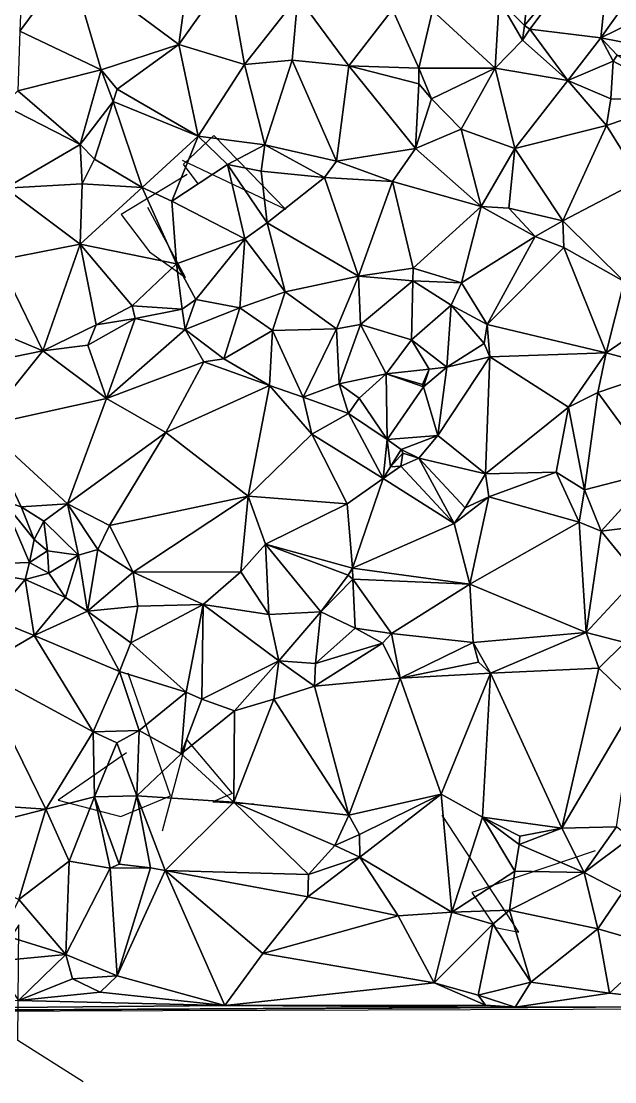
# Model space of a CAD drawing. Header units: metres. Extents: x -15 to 15, y -15.8 to 15.
# Drawn here: x -4.28 to 3.01, y -15.83 to -2.83 of the extents above; entities that cross this region are included whole.
import ezdxf

# ---------------------------------------------------------------- set-up
doc = ezdxf.new("R2010")
doc.units = ezdxf.units.M
doc.layers.add('CRACKS', color=1, linetype='Continuous')
doc.layers.add('STREET_MESH', color=7, linetype='Continuous')

msp = doc.modelspace()

# ---------------------------------------------------------------- linework, layer by layer
at = {"layer": 'CRACKS'}
for points in [[(-2.107, -4.822, 0.1), (-2.284, -4.582, 0.1), (-1.913, -4.23, 0.1), (-1.028, -5.136, 0.1), (-2.298, -4.538, 0.1)], [(-2.242, -4.709, 0.1), (-3.048, -5.198, 0.1), (-2.701, -5.655, 0.1), (-2.26, -5.973, 0.1), (-2.724, -5.113, 0.1)], [(-2.986, -11.799, 0.1), (-3.823, -12.378, 0.1), (-3.055, -12.581, 0.1), (-2.446, -12.325, 0.1), (-2.962, -10.821, 0.1)], [(-2.543, -12.757, 0.1), (-2.246, -11.64, 0.1), (-1.688, -12.299, 0.1), (-1.925, -12.398, 0.1), (-1.421, -12.423, 0.1)], [(2.766, -13.002, 0.1), (1.253, -13.511, 0.1), (1.544, -13.94, 0.1), (1.829, -13.998, 0.1), (0.888, -12.563, 0.1)], [(-3.517, -15.832, 0.1), (-4.319, -15.325, 0.1), (-4.306, -13.907, 0.1), (-4.589, -14.349, 0.1), (-4.783, -13.945, 0.1)]]:
    msp.add_polyline3d(points, dxfattribs=at)
at = {"layer": 'STREET_MESH'}
for points in [[(1.896, -2.883), (2.053, -1.365), (1.585, -2.567)], [(2.053, -1.365), (1.896, -2.883), (2.985, -1.569)], [(2.834, -3.032), (3.901, -1.531), (2.985, -1.569)], [(2.834, -3.032), (4.506, -2.21), (3.901, -1.531)], [(1.896, -2.883), (1.962, -2.925), (2.985, -1.569)], [(1.962, -2.925), (2.834, -3.032), (2.985, -1.569)], [(-2.342, -3.115), (-2.151, -1.719), (-3.681, -2.121)], [(-2.151, -1.719), (-2.342, -3.115), (-1.735, -2.255)], [(-3.681, -2.121), (-4.292, -2.953), (-3.296, -3.425)], [(-4.277, -2.536), (-4.292, -2.953), (-3.681, -2.121)], [(-2.342, -3.115), (-3.681, -2.121), (-3.296, -3.425)], [(4.506, -2.21), (2.834, -3.032), (4.06, -3.272)], [(-2.342, -3.115), (-1.538, -3.358), (-1.735, -2.255)], [(-1.538, -3.358), (-0.884, -2.527), (-1.735, -2.255)], [(-0.884, -2.527), (-1.538, -3.358), (-0.95, -3.307)], [(-0.257, -3.378), (-0.884, -2.527), (-0.95, -3.307)], [(-0.884, -2.527), (-0.257, -3.378), (0.28, -2.685)], [(1.585, -2.567), (0.771, -2.697), (1.539, -3.403)], [(1.874, -3.062), (1.585, -2.567), (1.539, -3.403)], [(1.874, -3.062), (1.896, -2.883), (1.585, -2.567)], [(-0.257, -3.378), (0.601, -3.406), (0.28, -2.685)], [(0.601, -3.406), (0.771, -2.697), (0.28, -2.685)], [(0.771, -2.697), (0.601, -3.406), (1.539, -3.403)], [(-4.292, -2.953), (-4.315, -3.682), (-3.296, -3.425)], [(1.896, -2.883), (1.874, -3.062), (1.962, -2.925)], [(1.874, -3.062), (2.429, -3.556), (1.962, -2.925)], [(2.429, -3.556), (2.834, -3.032), (1.962, -2.925)], [(-3.097, -3.661), (-2.342, -3.115), (-3.296, -3.425)], [(-2.342, -3.115), (-3.097, -3.661), (-2.107, -4.239)], [(-1.538, -3.358), (-2.342, -3.115), (-2.107, -4.239)], [(2.429, -3.556), (1.874, -3.062), (1.539, -3.403)], [(2.429, -3.556), (2.986, -3.321), (2.834, -3.032)], [(2.834, -3.032), (3.033, -3.244), (4.06, -3.272)], [(2.986, -3.321), (3.033, -3.244), (2.834, -3.032)], [(3.033, -3.244), (2.986, -3.321), (3.858, -3.784)], [(-1.289, -4.343), (-1.538, -3.358), (-2.107, -4.239)], [(-1.538, -3.358), (-1.289, -4.343), (-0.95, -3.307)], [(-1.289, -4.343), (-0.409, -4.545), (-0.95, -3.307)], [(-0.409, -4.545), (-0.257, -3.378), (-0.95, -3.307)], [(-0.257, -3.378), (-0.409, -4.545), (0.561, -4.391)], [(0.6, -3.598), (-0.257, -3.378), (0.561, -4.391)], [(0.6, -3.598), (0.601, -3.406), (-0.257, -3.378)], [(2.986, -3.321), (2.429, -3.556), (2.957, -3.781)], [(3.858, -3.784), (2.986, -3.321), (2.957, -3.781)], [(-4.315, -3.682), (-3.554, -4.339), (-3.296, -3.425)], [(-3.554, -4.339), (-3.149, -3.812), (-3.296, -3.425)], [(-3.149, -3.812), (-3.097, -3.661), (-3.296, -3.425)], [(0.6, -3.598), (0.758, -3.782), (0.601, -3.406)], [(0.601, -3.406), (0.758, -3.782), (1.539, -3.403)], [(0.758, -3.782), (1.12, -4.154), (1.539, -3.403)], [(1.12, -4.154), (1.781, -4.391), (1.539, -3.403)], [(1.781, -4.391), (2.429, -3.556), (1.539, -3.403)], [(0.758, -3.782), (0.6, -3.598), (0.561, -4.391)], [(2.904, -4.107), (2.429, -3.556), (1.781, -4.391)], [(2.429, -3.556), (2.904, -4.107), (2.957, -3.781)], [(-4.315, -3.682), (-4.491, -3.859), (-3.554, -4.339)], [(-3.097, -3.661), (-3.149, -3.812), (-2.107, -4.239)], [(-3.554, -4.339), (-4.491, -3.859), (-4.467, -4.877)], [(-3.149, -3.812), (-3.554, -4.339), (-3.375, -4.522)], [(-2.793, -4.866), (-3.149, -3.812), (-3.375, -4.522)], [(-3.149, -3.812), (-2.793, -4.866), (-2.107, -4.239)], [(1.12, -4.154), (0.758, -3.782), (0.561, -4.391)], [(2.904, -4.107), (3.858, -3.784), (2.957, -3.781)], [(3.858, -3.784), (2.904, -4.107), (3.322, -4.778)], [(1.12, -4.154), (0.561, -4.391), (1.365, -5.101)], [(1.781, -4.391), (1.12, -4.154), (1.365, -5.101)], [(2.367, -5.277), (2.904, -4.107), (1.781, -4.391)], [(2.904, -4.107), (2.367, -5.277), (3.322, -4.778)], [(-2.793, -4.866), (-2.43, -5.037), (-2.107, -4.239)], [(-2.43, -5.037), (-1.744, -4.585), (-2.107, -4.239)], [(-1.744, -4.585), (-1.289, -4.343), (-2.107, -4.239)], [(-3.526, -4.822), (-3.554, -4.339), (-4.467, -4.877)], [(-3.554, -4.339), (-3.526, -4.822), (-3.375, -4.522)], [(-1.744, -4.585), (-1.332, -4.667), (-1.289, -4.343)], [(-1.332, -4.667), (-0.556, -4.744), (-1.289, -4.343)], [(-0.556, -4.744), (-0.409, -4.545), (-1.289, -4.343)], [(-0.409, -4.545), (0.278, -4.796), (0.561, -4.391)], [(0.561, -4.391), (0.278, -4.796), (1.365, -5.101)], [(1.705, -5.121), (1.781, -4.391), (1.365, -5.101)], [(1.705, -5.121), (2.367, -5.277), (1.781, -4.391)], [(-3.526, -4.822), (-2.793, -4.866), (-3.375, -4.522)], [(-0.409, -4.545), (-0.556, -4.744), (0.278, -4.796)], [(-1.531, -5.499), (-1.744, -4.585), (-2.43, -5.037)], [(-1.744, -4.585), (-1.26, -5.303), (-1.332, -4.667)], [(-1.26, -5.303), (-1.744, -4.585), (-1.531, -5.499)], [(-1.332, -4.667), (-1.26, -5.303), (-0.556, -4.744)], [(-0.556, -4.744), (-1.26, -5.303), (-0.139, -5.956)], [(-0.556, -4.744), (-0.139, -5.956), (0.278, -4.796)], [(-0.139, -5.956), (0.531, -5.855), (0.278, -4.796)], [(0.278, -4.796), (0.531, -5.855), (1.365, -5.101)], [(2.367, -5.277), (3.122, -6.021), (3.322, -4.778)], [(-4.467, -4.877), (-4.556, -5.757), (-3.552, -5.561)], [(-3.526, -4.822), (-4.467, -4.877), (-3.552, -5.561)], [(-2.793, -4.866), (-3.526, -4.822), (-3.552, -5.561)], [(-2.372, -5.803), (-2.793, -4.866), (-3.552, -5.561)], [(-2.43, -5.037), (-2.793, -4.866), (-2.372, -5.803)], [(-1.531, -5.499), (-2.43, -5.037), (-2.372, -5.803)], [(0.531, -5.855), (1.124, -6.036), (1.365, -5.101)], [(1.124, -6.036), (2.03, -5.469), (1.365, -5.101)], [(2.03, -5.469), (1.705, -5.121), (1.365, -5.101)], [(2.367, -5.277), (1.705, -5.121), (2.03, -5.469)], [(-1.038, -6.146), (-1.26, -5.303), (-1.531, -5.499)], [(-1.26, -5.303), (-1.038, -6.146), (-0.139, -5.956)], [(2.382, -5.605), (2.367, -5.277), (2.03, -5.469)], [(2.367, -5.277), (2.382, -5.605), (3.122, -6.021)], [(-4.556, -5.757), (-4.01, -6.869), (-3.552, -5.561)], [(-4.01, -6.869), (-3.356, -6.55), (-3.552, -5.561)], [(-2.913, -6.318), (-2.372, -5.803), (-3.552, -5.561)], [(-3.356, -6.55), (-2.913, -6.318), (-3.552, -5.561)], [(-2.134, -6.241), (-1.531, -5.499), (-2.372, -5.803)], [(-2.134, -6.241), (-1.595, -6.345), (-1.531, -5.499)], [(-1.595, -6.345), (-1.038, -6.146), (-1.531, -5.499)], [(2.03, -5.469), (1.124, -6.036), (1.439, -6.547)], [(2.382, -5.605), (2.03, -5.469), (1.439, -6.547)], [(2.899, -6.893), (2.382, -5.605), (1.439, -6.547)], [(2.382, -5.605), (2.899, -6.893), (3.122, -6.021)], [(-4.01, -6.869), (-4.556, -5.757), (-4.697, -6.586)], [(-2.913, -6.318), (-2.302, -6.359), (-2.372, -5.803)], [(-2.302, -6.359), (-2.134, -6.241), (-2.372, -5.803)], [(-1.038, -6.146), (-0.408, -6.6), (-0.139, -5.956)], [(-0.408, -6.6), (-0.114, -6.549), (-0.139, -5.956)], [(0.529, -6.014), (0.531, -5.855), (-0.139, -5.956)], [(-0.114, -6.549), (0.529, -6.014), (-0.139, -5.956)], [(0.531, -5.855), (0.529, -6.014), (1.124, -6.036)], [(-0.114, -6.549), (0.512, -6.736), (0.529, -6.014)], [(0.512, -6.736), (1, -6.312), (0.529, -6.014)], [(0.529, -6.014), (1, -6.312), (1.124, -6.036)], [(1.124, -6.036), (1, -6.312), (1.439, -6.547)], [(2.899, -6.893), (3.603, -6.413), (3.122, -6.021)], [(-2.134, -6.241), (-2.302, -6.359), (-2.264, -6.609)], [(-1.595, -6.345), (-2.134, -6.241), (-2.264, -6.609)], [(-1.038, -6.146), (-1.595, -6.345), (-1.193, -6.623)], [(-1.038, -6.146), (-1.193, -6.623), (-0.408, -6.6)], [(-3.356, -6.55), (-2.876, -6.473), (-2.913, -6.318)], [(-2.876, -6.473), (-2.302, -6.359), (-2.913, -6.318)], [(-2.302, -6.359), (-2.876, -6.473), (-2.264, -6.609)], [(-1.595, -6.345), (-2.264, -6.609), (-1.791, -6.969)], [(-1.193, -6.623), (-1.595, -6.345), (-1.791, -6.969)], [(1, -6.312), (0.512, -6.736), (0.946, -7.072)], [(1.402, -6.781), (1, -6.312), (0.946, -7.072)], [(1, -6.312), (1.402, -6.781), (1.439, -6.547)], [(-3.228, -7.453), (-2.876, -6.473), (-3.459, -6.801)], [(-2.876, -6.473), (-3.356, -6.55), (-3.459, -6.801)], [(-2.264, -6.609), (-2.876, -6.473), (-3.228, -7.453)], [(3.603, -6.413), (2.899, -6.893), (3.641, -7.094)], [(-4.733, -7.018), (-4.01, -6.869), (-4.697, -6.586)], [(-3.356, -6.55), (-4.01, -6.869), (-3.459, -6.801)], [(-2.037, -7.007), (-2.264, -6.609), (-3.228, -7.453)], [(-2.264, -6.609), (-2.037, -7.007), (-1.791, -6.969)], [(-1.193, -6.623), (-1.791, -6.969), (-1.23, -7.295)], [(-0.817, -7.44), (-1.193, -6.623), (-1.23, -7.295)], [(-1.193, -6.623), (-0.817, -7.44), (-0.408, -6.6)], [(-0.817, -7.44), (-0.377, -7.273), (-0.408, -6.6)], [(-0.377, -7.273), (-0.114, -6.549), (-0.408, -6.6)], [(0.202, -7.152), (-0.114, -6.549), (-0.377, -7.273)], [(0.512, -6.736), (-0.114, -6.549), (0.202, -7.152)], [(1.402, -6.781), (1.474, -6.945), (1.439, -6.547)], [(1.474, -6.945), (2.899, -6.893), (1.439, -6.547)], [(0.512, -6.736), (0.202, -7.152), (0.728, -7.095)], [(0.512, -6.736), (0.728, -7.095), (0.946, -7.072)], [(-4.749, -7.789), (-4.01, -6.869), (-4.733, -7.018)], [(-4.749, -7.789), (-3.228, -7.453), (-4.01, -6.869)], [(-4.01, -6.869), (-3.228, -7.453), (-3.459, -6.801)], [(1.474, -6.945), (1.402, -6.781), (0.946, -7.072)], [(-2.037, -7.007), (-3.228, -7.453), (-2.501, -7.871)], [(-2.037, -7.007), (-2.501, -7.871), (-1.23, -7.295)], [(-1.791, -6.969), (-2.037, -7.007), (-1.23, -7.295)], [(0.833, -7.907), (1.474, -6.945), (0.946, -7.072)], [(1.474, -6.945), (0.833, -7.907), (1.421, -8.377)], [(2.438, -7.563), (1.474, -6.945), (1.421, -8.377)], [(2.438, -7.563), (2.899, -6.893), (1.474, -6.945)], [(2.899, -6.893), (2.438, -7.563), (2.797, -7.381)], [(3.641, -7.094), (2.899, -6.893), (2.797, -7.381)], [(0.202, -7.152), (0.646, -7.285), (0.728, -7.095)], [(0.728, -7.095), (0.646, -7.285), (0.657, -7.311)], [(0.657, -7.311), (0.833, -7.907), (0.946, -7.072)], [(0.728, -7.095), (0.657, -7.311), (0.946, -7.072)], [(3.504, -8.351), (3.641, -7.094), (2.797, -7.381)], [(-0.377, -7.273), (-0.817, -7.44), (-0.26, -7.64)], [(-0.131, -7.452), (0.202, -7.152), (-0.377, -7.273)], [(-0.131, -7.452), (-0.377, -7.273), (-0.26, -7.64)], [(0.202, -7.152), (-0.131, -7.452), (0.215, -7.959)], [(0.646, -7.285), (0.202, -7.152), (0.657, -7.311)], [(0.657, -7.311), (0.202, -7.152), (0.215, -7.959)], [(-2.501, -7.871), (-1.492, -8.652), (-1.23, -7.295)], [(-1.492, -8.652), (-0.712, -7.892), (-1.23, -7.295)], [(-0.712, -7.892), (-0.817, -7.44), (-1.23, -7.295)], [(0.833, -7.907), (0.657, -7.311), (0.215, -7.959)], [(2.438, -7.563), (2.632, -8.573), (2.797, -7.381)], [(2.632, -8.573), (3.504, -8.351), (2.797, -7.381)], [(-4.749, -7.789), (-3.707, -8.747), (-3.228, -7.453)], [(-3.228, -7.453), (-3.707, -8.747), (-2.501, -7.871)], [(-0.817, -7.44), (-0.712, -7.892), (-0.26, -7.64)], [(-0.131, -7.452), (-0.26, -7.64), (0.215, -7.959)], [(-0.712, -7.892), (0.166, -8.434), (-0.26, -7.64)], [(-0.26, -7.64), (0.166, -8.434), (0.215, -7.959)], [(2.287, -8.357), (2.438, -7.563), (1.421, -8.377)], [(2.632, -8.573), (2.438, -7.563), (2.287, -8.357)], [(-4.749, -7.789), (-4.275, -8.785), (-3.707, -8.747)], [(-4.495, -8.708), (-4.275, -8.785), (-4.749, -7.789)], [(-3.707, -8.747), (-3.193, -9.01), (-2.501, -7.871)], [(-3.193, -9.01), (-1.492, -8.652), (-2.501, -7.871)], [(-0.276, -8.745), (-0.712, -7.892), (-1.492, -8.652)], [(-0.276, -8.745), (0.166, -8.434), (-0.712, -7.892)], [(0.386, -8.081), (0.833, -7.907), (0.215, -7.959)], [(0.833, -7.907), (0.386, -8.081), (0.6, -8.187)], [(0.833, -7.907), (0.6, -8.187), (1.421, -8.377)], [(0.166, -8.434), (0.254, -8.294), (0.215, -7.959)], [(0.254, -8.294), (0.386, -8.081), (0.215, -7.959)], [(0.254, -8.294), (0.407, -8.125), (0.386, -8.081)], [(0.407, -8.125), (0.254, -8.294), (0.382, -8.284)], [(0.6, -8.187), (0.407, -8.125), (0.382, -8.284)], [(1.037, -8.986), (0.6, -8.187), (0.382, -8.284)], [(0.386, -8.081), (0.407, -8.125), (0.6, -8.187)], [(0.6, -8.187), (1.171, -8.797), (1.421, -8.377)], [(1.037, -8.986), (1.171, -8.797), (0.6, -8.187)], [(0.166, -8.434), (1.037, -8.986), (0.382, -8.284)], [(0.254, -8.294), (0.166, -8.434), (0.382, -8.284)], [(-0.276, -8.745), (-0.213, -9.534), (0.166, -8.434)], [(0.166, -8.434), (-0.213, -9.534), (1.037, -8.986)], [(1.421, -8.377), (1.171, -8.797), (1.46, -8.66)], [(2.287, -8.357), (1.421, -8.377), (1.46, -8.66)], [(2.569, -8.971), (2.287, -8.357), (1.46, -8.66)], [(2.569, -8.971), (2.632, -8.573), (2.287, -8.357)], [(3.504, -8.351), (2.632, -8.573), (2.84, -9.082)], [(3.759, -8.968), (3.504, -8.351), (2.84, -9.082)], [(2.632, -8.573), (2.569, -8.971), (2.84, -9.082)], [(-4.495, -8.708), (-5.255, -9.503), (-4.172, -9.466)], [(-4.117, -9.182), (-4.495, -8.708), (-4.172, -9.466)], [(-4.275, -8.785), (-4.495, -8.708), (-4.117, -9.182)], [(-2.902, -9.583), (-1.492, -8.652), (-3.193, -9.01)], [(-2.902, -9.583), (-1.582, -9.579), (-1.492, -8.652)], [(-1.582, -9.579), (-1.279, -9.239), (-1.492, -8.652)], [(-1.279, -9.239), (-0.276, -8.745), (-1.492, -8.652)], [(1.037, -8.986), (1.227, -9.733), (1.46, -8.66)], [(1.171, -8.797), (1.037, -8.986), (1.46, -8.66)], [(1.227, -9.733), (2.569, -8.971), (1.46, -8.66)], [(-4.275, -8.785), (-3.998, -8.957), (-3.707, -8.747)], [(-4.275, -8.785), (-4.117, -9.182), (-3.998, -8.957)], [(-3.998, -8.957), (-3.573, -9.375), (-3.707, -8.747)], [(-3.707, -8.747), (-3.335, -9.306), (-3.193, -9.01)], [(-3.707, -8.747), (-3.573, -9.375), (-3.335, -9.306)], [(-0.276, -8.745), (-1.279, -9.239), (-0.213, -9.534)], [(-3.998, -8.957), (-4.117, -9.182), (-3.955, -9.322)], [(-3.573, -9.375), (-3.998, -8.957), (-3.955, -9.322)], [(2.569, -8.971), (1.227, -9.733), (2.655, -10.323)], [(2.569, -8.971), (2.655, -10.323), (2.84, -9.082)], [(3.294, -9.636), (3.759, -8.968), (2.84, -9.082)], [(-3.335, -9.306), (-2.902, -9.583), (-3.193, -9.01)], [(1.037, -8.986), (-0.213, -9.534), (1.227, -9.733)], [(2.655, -10.323), (3.294, -9.636), (2.84, -9.082)], [(-3.955, -9.322), (-4.117, -9.182), (-4.172, -9.466)], [(-3.936, -9.597), (-3.955, -9.322), (-4.172, -9.466)], [(-3.573, -9.375), (-3.955, -9.322), (-3.936, -9.597)], [(-3.335, -9.306), (-3.573, -9.375), (-3.462, -10.063)], [(-2.902, -9.583), (-3.335, -9.306), (-3.462, -10.063)], [(-1.279, -9.239), (-1.582, -9.579), (-1.237, -10.105)], [(-0.601, -10.07), (-1.279, -9.239), (-1.237, -10.105)], [(-1.279, -9.239), (-0.265, -9.619), (-0.213, -9.534)], [(-0.265, -9.619), (-1.279, -9.239), (-0.601, -10.07)], [(-5.255, -9.503), (-4.227, -9.672), (-4.172, -9.466)], [(-4.227, -9.672), (-3.936, -9.597), (-4.172, -9.466)], [(-3.573, -9.375), (-3.936, -9.597), (-3.731, -9.894)], [(-3.462, -10.063), (-3.573, -9.375), (-3.731, -9.894)], [(-4.227, -9.672), (-5.255, -9.503), (-4.635, -10.152)], [(-3.936, -9.597), (-4.227, -9.672), (-3.731, -9.894)], [(-2.902, -9.583), (-3.462, -10.063), (-2.845, -10.001)], [(-2.902, -9.583), (-2.044, -9.981), (-1.582, -9.579)], [(-2.044, -9.981), (-2.902, -9.583), (-2.845, -10.001)], [(-1.582, -9.579), (-2.044, -9.981), (-1.237, -10.105)], [(-0.265, -9.619), (-0.601, -10.07), (-0.209, -9.671)], [(-0.213, -9.534), (-0.265, -9.619), (-0.209, -9.671)], [(1.227, -9.733), (-0.213, -9.534), (-0.209, -9.671)], [(-4.115, -10.36), (-4.227, -9.672), (-4.635, -10.152)], [(-3.731, -9.894), (-4.227, -9.672), (-4.115, -10.36)], [(-0.601, -10.07), (-0.178, -10.269), (-0.209, -9.671)], [(0.268, -10.337), (1.227, -9.733), (-0.209, -9.671)], [(-0.178, -10.269), (0.268, -10.337), (-0.209, -9.671)], [(0.268, -10.337), (1.269, -10.446), (1.227, -9.733)], [(1.227, -9.733), (1.269, -10.446), (2.655, -10.323)], [(3.13, -10.446), (3.294, -9.636), (2.655, -10.323)], [(-3.462, -10.063), (-3.731, -9.894), (-4.115, -10.36)], [(-3.462, -10.063), (-2.931, -10.449), (-2.845, -10.001)], [(-2.931, -10.449), (-2.044, -9.981), (-2.845, -10.001)], [(-2.251, -11.054), (-2.044, -9.981), (-2.931, -10.449)], [(-2.044, -9.981), (-2.251, -11.054), (-2.062, -11.143)], [(-1.114, -10.67), (-2.044, -9.981), (-2.062, -11.143)], [(-2.044, -9.981), (-1.114, -10.67), (-1.237, -10.105)], [(-3.068, -10.802), (-3.462, -10.063), (-4.115, -10.36)], [(-2.931, -10.449), (-3.462, -10.063), (-3.068, -10.802)], [(-1.114, -10.67), (-0.601, -10.07), (-1.237, -10.105)], [(-1.114, -10.67), (-0.664, -10.704), (-0.601, -10.07)], [(-0.664, -10.704), (-0.178, -10.269), (-0.601, -10.07)], [(-4.818, -10.768), (-4.115, -10.36), (-4.635, -10.152)], [(0.157, -10.455), (-0.178, -10.269), (-0.664, -10.704)], [(-0.178, -10.269), (0.157, -10.455), (0.268, -10.337)], [(-4.818, -10.768), (-3.392, -11.542), (-4.115, -10.36)], [(-3.392, -11.542), (-3.068, -10.802), (-4.115, -10.36)], [(0.268, -10.337), (0.157, -10.455), (0.372, -10.885)], [(1.269, -10.446), (0.268, -10.337), (0.372, -10.885)], [(2.655, -10.323), (1.269, -10.446), (1.481, -10.821)], [(2.809, -10.762), (2.655, -10.323), (1.481, -10.821)], [(2.809, -10.762), (3.13, -10.446), (2.655, -10.323)], [(-2.251, -11.054), (-2.931, -10.449), (-3.068, -10.802)], [(0.157, -10.455), (-0.68, -10.98), (0.372, -10.885)], [(0.157, -10.455), (-0.664, -10.704), (-0.68, -10.98)], [(1.334, -10.688), (1.269, -10.446), (0.372, -10.885)], [(1.269, -10.446), (1.334, -10.688), (1.481, -10.821)], [(3.255, -11.194), (3.13, -10.446), (2.809, -10.762)], [(-4.818, -10.768), (-5.64, -12.379), (-3.975, -12.491)], [(-3.392, -11.542), (-4.818, -10.768), (-3.975, -12.491)], [(-1.659, -11.286), (-1.114, -10.67), (-2.062, -11.143)], [(-1.176, -11.142), (-1.114, -10.67), (-1.659, -11.286)], [(-1.114, -10.67), (-1.176, -11.142), (-0.68, -10.98)], [(-0.664, -10.704), (-1.114, -10.67), (-0.68, -10.98)], [(1.334, -10.688), (0.372, -10.885), (1.481, -10.821)], [(2.354, -12.722), (2.809, -10.762), (1.481, -10.821)], [(3.255, -11.194), (2.809, -10.762), (2.354, -12.722)], [(-3.392, -11.542), (-2.83, -11.527), (-3.068, -10.802)], [(-2.83, -11.527), (-2.251, -11.054), (-3.068, -10.802)], [(0.372, -10.885), (-0.68, -10.98), (-0.255, -12.565)], [(0.876, -12.306), (0.372, -10.885), (-0.255, -12.565)], [(0.372, -10.885), (0.876, -12.306), (1.481, -10.821)], [(0.876, -12.306), (1.382, -12.587), (1.481, -10.821)], [(1.382, -12.587), (2.354, -12.722), (1.481, -10.821)], [(-0.68, -10.98), (-1.176, -11.142), (-0.255, -12.565)], [(-2.83, -11.527), (-2.313, -11.811), (-2.251, -11.054)], [(-2.251, -11.054), (-2.313, -11.811), (-2.062, -11.143)], [(-2.313, -11.811), (-1.659, -11.286), (-2.062, -11.143)], [(-1.176, -11.142), (-1.666, -12.404), (-0.255, -12.565)], [(-1.666, -12.404), (-1.176, -11.142), (-1.659, -11.286)], [(-2.313, -11.811), (-1.666, -12.404), (-1.659, -11.286)], [(3.025, -12.707), (3.255, -11.194), (2.354, -12.722)], [(-3.376, -12.339), (-3.392, -11.542), (-3.975, -12.491)], [(-3.104, -11.677), (-2.83, -11.527), (-3.392, -11.542)], [(-3.104, -11.677), (-3.392, -11.542), (-3.376, -12.339)], [(-2.83, -11.527), (-3.104, -11.677), (-2.856, -12.327)], [(-2.313, -11.811), (-2.83, -11.527), (-2.856, -12.327)], [(-3.104, -11.677), (-3.376, -12.339), (-2.856, -12.327)], [(-1.666, -12.404), (-2.313, -11.811), (-2.856, -12.327)], [(-3.376, -12.339), (-3.975, -12.491), (-3.689, -13.128)], [(-3.184, -13.214), (-3.376, -12.339), (-3.689, -13.128)], [(-3.376, -12.339), (-3.076, -13.165), (-2.856, -12.327)], [(-3.184, -13.214), (-3.076, -13.165), (-3.376, -12.339)], [(-3.076, -13.165), (-2.69, -13.211), (-2.856, -12.327)], [(-2.69, -13.211), (-2.508, -13.241), (-2.856, -12.327)], [(-2.508, -13.241), (-1.666, -12.404), (-2.856, -12.327)], [(-0.125, -12.799), (0.876, -12.306), (-0.255, -12.565)], [(-0.125, -12.799), (-0.121, -13.078), (0.876, -12.306)], [(-0.121, -13.078), (1.007, -13.753), (0.876, -12.306)], [(1.007, -13.753), (1.382, -12.587), (0.876, -12.306)], [(-5.64, -12.379), (-5.663, -12.916), (-3.975, -12.491)], [(-0.75, -13.29), (-1.666, -12.404), (-2.508, -13.241)], [(-1.666, -12.404), (-0.43, -12.936), (-0.255, -12.565)], [(-0.43, -12.936), (-1.666, -12.404), (-0.75, -13.29)], [(-5.663, -12.916), (-4.303, -13.596), (-3.975, -12.491)], [(-3.975, -12.491), (-4.303, -13.596), (-3.689, -13.128)], [(-0.43, -12.936), (-0.125, -12.799), (-0.255, -12.565)], [(1.007, -13.753), (1.781, -13.25), (1.382, -12.587)], [(1.382, -12.587), (1.839, -12.82), (2.354, -12.722)], [(1.831, -12.924), (1.839, -12.82), (1.382, -12.587)], [(1.781, -13.25), (1.831, -12.924), (1.382, -12.587)], [(1.831, -12.924), (2.631, -13.266), (2.354, -12.722)], [(1.839, -12.82), (1.831, -12.924), (2.354, -12.722)], [(2.631, -13.266), (3.025, -12.707), (2.354, -12.722)], [(3.025, -12.707), (2.631, -13.266), (3.198, -12.843)], [(-0.125, -12.799), (-0.43, -12.936), (-0.121, -13.078)], [(2.631, -13.266), (3.099, -13.511), (3.198, -12.843)], [(-0.121, -13.078), (-0.43, -12.936), (-0.75, -13.29)], [(1.781, -13.25), (2.631, -13.266), (1.831, -12.924)], [(-4.303, -13.596), (-3.729, -14.272), (-3.689, -13.128)], [(-3.729, -14.272), (-3.184, -13.214), (-3.689, -13.128)], [(-0.121, -13.078), (-0.75, -13.29), (-0.758, -13.564)], [(0.349, -13.796), (-0.121, -13.078), (-0.758, -13.564)], [(-0.121, -13.078), (0.349, -13.796), (1.007, -13.753)], [(-3.184, -13.214), (-3.729, -14.272), (-3.099, -14.535)], [(-2.69, -13.211), (-3.076, -13.165), (-3.184, -13.214)], [(-2.69, -13.211), (-3.184, -13.214), (-3.099, -14.535)], [(-2.508, -13.241), (-2.69, -13.211), (-3.099, -14.535)], [(-2.508, -13.241), (-3.099, -14.535), (-1.777, -14.897)], [(-0.758, -13.564), (-2.508, -13.241), (-1.31, -14.26)], [(-2.508, -13.241), (-1.777, -14.897), (-1.31, -14.26)], [(-0.75, -13.29), (-2.508, -13.241), (-0.758, -13.564)], [(1.781, -13.25), (1.007, -13.753), (1.715, -13.73)], [(2.631, -13.266), (1.781, -13.25), (1.715, -13.73)], [(2.631, -13.266), (1.715, -13.73), (2.798, -13.956)], [(3.099, -13.511), (2.631, -13.266), (2.798, -13.956)], [(3.557, -14.177), (3.099, -13.511), (2.798, -13.956)], [(-4.517, -14.027), (-3.729, -14.272), (-4.303, -13.596)], [(0.349, -13.796), (-0.758, -13.564), (-1.31, -14.26)], [(0.349, -13.796), (0.789, -14.617), (1.007, -13.753)], [(0.789, -14.617), (1.511, -13.901), (1.007, -13.753)], [(1.007, -13.753), (1.511, -13.901), (1.715, -13.73)], [(1.715, -13.73), (1.511, -13.901), (1.974, -14.609)], [(2.798, -13.956), (1.715, -13.73), (1.974, -14.609)], [(0.789, -14.617), (0.349, -13.796), (-1.31, -14.26)], [(1.511, -13.901), (0.789, -14.617), (1.329, -14.772)], [(1.511, -13.901), (1.329, -14.772), (1.974, -14.609)], [(-3.729, -14.272), (-4.517, -14.027), (-4.635, -14.358)], [(2.942, -14.745), (2.798, -13.956), (1.974, -14.609)], [(2.942, -14.745), (3.557, -14.177), (2.798, -13.956)], [(-3.729, -14.272), (-4.635, -14.358), (-4.309, -14.834)], [(-3.648, -14.568), (-3.729, -14.272), (-4.309, -14.834)], [(-3.729, -14.272), (-3.648, -14.568), (-3.099, -14.535)], [(-1.777, -14.897), (0.789, -14.617), (-1.31, -14.26)], [(3.557, -14.177), (2.942, -14.745), (4.429, -14.911)], [(-3.648, -14.568), (-3.309, -14.735), (-3.099, -14.535)], [(-3.099, -14.535), (-3.309, -14.735), (-1.777, -14.897)], [(-3.309, -14.735), (-3.648, -14.568), (-4.309, -14.834)], [(1.421, -14.892), (0.789, -14.617), (-1.777, -14.897)], [(1.329, -14.772), (0.789, -14.617), (1.421, -14.892)], [(1.329, -14.772), (1.784, -14.917), (1.974, -14.609)], [(1.784, -14.917), (2.942, -14.745), (1.974, -14.609)], [(-1.777, -14.897), (-3.309, -14.735), (-4.309, -14.834)], [(1.329, -14.772), (1.421, -14.892), (1.784, -14.917)], [(2.942, -14.745), (1.784, -14.917), (4.429, -14.911)], [(-11.352, -14.988), (-1.777, -14.897), (-4.309, -14.834)], [(-11.352, -14.988), (1.784, -14.917), (-1.777, -14.897)], [(4.429, -14.911), (-11.352, -14.988), (13.826, -14.906)], [(1.784, -14.917), (-11.352, -14.988), (4.429, -14.911)], [(1.784, -14.917), (1.421, -14.892), (-1.777, -14.897)]]:
    msp.add_3dface(points, dxfattribs=at)

doc.saveas('drawing.dxf')
